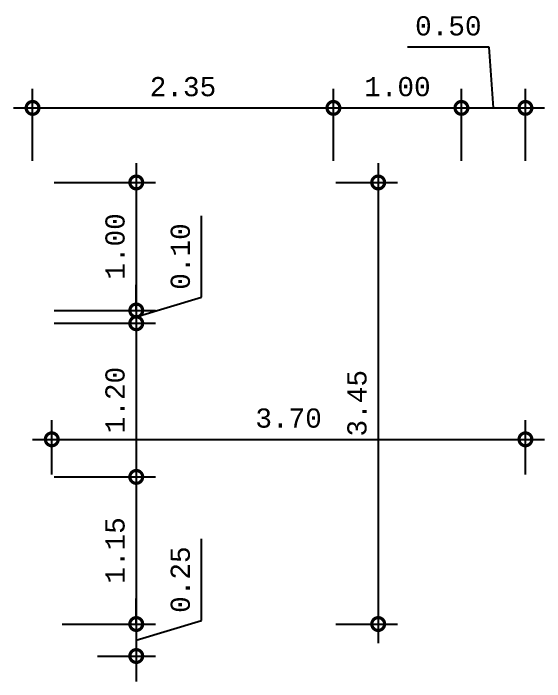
# Model space of a CAD drawing. Header units: inches. Extents: x -9 to 337, y -247 to 209.
# Drawn here: x 5.42 to 9.57, y 15.73 to 20.95 of the extents above; entities that cross this region are included whole.
import ezdxf

# ---------------------------------------------------------------- set-up
doc = ezdxf.new("R2010")
doc.units = ezdxf.units.IN
doc.header["$MEASUREMENT"] = 0
doc.header["$PDMODE"] = 34
doc.styles.add('MONOTXT4', font='monotxt4.shx')
doc.dimstyles.new('E100', dxfattribs={"dimtxt": 0.15, "dimasz": 0.2, "dimexe": 0.15, "dimexo": 0.02, "dimgap": 0.09, "dimtad": 1, "dimzin": 0, "dimdsep": 46, "dimtxsty": 'MONOTXT4', "dimblk": 'DOTSMALL', "dimcen": 0.01, "dimdle": 0.15, "dimclrd": 1, "dimclre": 1, "dimclrt": 2, "dimadec": 0, "dimazin": 0, "dimtfac": 1, "dimtofl": 0, "dimtmove": 1, "dimatfit": 1, "dimldrblk": 'OPEN90', "dimfxl": 1, "dimtolj": 1, "dimtzin": 0, "dimarcsym": 0})

# ---------------------------------------------------------------- blocks, each defined once
blk = doc.blocks.new('_DotSmall')
at = {"color": 0, "linetype": 'ByBlock', "const_width": 0.5}
blk.add_lwpolyline([(-0.0625, 0, 1), (0.0625, 0, 1)], format="xyb", close=True, dxfattribs=at)
blk = doc.blocks.new('*D79')
at = {"color": 1, "lineweight": -2, "transparency": 16777216}
for p, q in [((5.5656, 19.7946), (5.5656, 20.3571)), ((7.9156, 19.7946), (7.9156, 20.3571)), ((5.4156, 20.2071), (8.0656, 20.2071))]:
    blk.add_line(p, q, dxfattribs=at)
at = {"layer": 'DEFPOINTS', "color": 0, "transparency": 16777216}
for p in [(7.9156, 20.2071), (5.5656, 19.7746), (7.9156, 19.7746)]:
    blk.add_point(p, dxfattribs=at)
at = {"color": 1, "lineweight": -2, "transparency": 16777216, "xscale": 0.2, "yscale": 0.2, "zscale": 0.2, "rotation": 180}
blk.add_blockref('_DotSmall', (5.5656, 20.2071), dxfattribs=at)
at = {"color": 1, "lineweight": -2, "transparency": 16777216, "xscale": 0.2, "yscale": 0.2, "zscale": 0.2}
blk.add_blockref('_DotSmall', (7.9156, 20.2071), dxfattribs=at)
at = {"color": 2, "transparency": 16777216, "insert": (6.7406, 20.3721), "char_height": 0.15, "attachment_point": 5, "style": 'MONOTXT4'}
blk.add_mtext('\\A1;2.35', dxfattribs=at)
blk = doc.blocks.new('_Open90')
at = {"color": 0, "linetype": 'ByBlock', "lineweight": -2}
for p, q in [((-0.5, 0.5), (0, 0)), ((0, 0), (-1, 0)), ((0, 0), (-0.5, -0.5))]:
    blk.add_line(p, q, dxfattribs=at)
blk = doc.blocks.new('*D80')
at = {"color": 1, "lineweight": -2, "transparency": 16777216}
for p, q in [((7.9156, 19.7946), (7.9156, 20.3571)), ((8.9156, 19.7946), (8.9156, 20.3571)), ((7.7656, 20.2071), (9.0656, 20.2071))]:
    blk.add_line(p, q, dxfattribs=at)
at = {"layer": 'DEFPOINTS', "color": 0, "transparency": 16777216}
for p in [(8.9156, 20.2071), (7.9156, 19.7746), (8.9156, 19.7746)]:
    blk.add_point(p, dxfattribs=at)
at = {"color": 1, "lineweight": -2, "transparency": 16777216, "xscale": 0.2, "yscale": 0.2, "zscale": 0.2, "rotation": 180}
blk.add_blockref('_DotSmall', (7.9156, 20.2071), dxfattribs=at)
at = {"color": 1, "lineweight": -2, "transparency": 16777216, "xscale": 0.2, "yscale": 0.2, "zscale": 0.2}
blk.add_blockref('_DotSmall', (8.9156, 20.2071), dxfattribs=at)
at = {"color": 2, "transparency": 16777216, "insert": (8.4156, 20.3721), "char_height": 0.15, "attachment_point": 5, "style": 'MONOTXT4'}
blk.add_mtext('\\A1;1.00', dxfattribs=at)
blk = doc.blocks.new('*D81')
at = {"color": 1, "lineweight": -2, "transparency": 16777216}
for p, q in [((9.1319, 20.682), (8.4947, 20.682)), ((9.1656, 20.2071), (9.1319, 20.682)), ((8.9156, 19.7946), (8.9156, 20.3571)), ((9.4156, 19.7946), (9.4156, 20.3571)), ((8.7656, 20.2071), (9.5656, 20.2071))]:
    blk.add_line(p, q, dxfattribs=at)
at = {"layer": 'DEFPOINTS', "color": 0, "transparency": 16777216}
for p in [(9.4156, 20.2071), (8.9156, 19.7746), (9.4156, 19.7746)]:
    blk.add_point(p, dxfattribs=at)
at = {"color": 1, "lineweight": -2, "transparency": 16777216, "xscale": 0.2, "yscale": 0.2, "zscale": 0.2, "rotation": 180}
blk.add_blockref('_DotSmall', (8.9156, 20.2071), dxfattribs=at)
at = {"color": 1, "lineweight": -2, "transparency": 16777216, "xscale": 0.2, "yscale": 0.2, "zscale": 0.2}
blk.add_blockref('_DotSmall', (9.4156, 20.2071), dxfattribs=at)
at = {"color": 2, "transparency": 16777216, "insert": (8.8133, 20.847), "char_height": 0.15, "attachment_point": 5, "style": 'MONOTXT4'}
blk.add_mtext('\\A1;0.50', dxfattribs=at)
blk = doc.blocks.new('*D82')
at = {"color": 1, "lineweight": -2, "transparency": 16777216}
for p, q in [((6.3756, 19.7746), (6.3756, 18.4746)), ((5.7356, 19.6246), (6.5256, 19.6246)), ((5.7356, 18.6246), (6.5256, 18.6246))]:
    blk.add_line(p, q, dxfattribs=at)
at = {"layer": 'DEFPOINTS', "color": 0, "transparency": 16777216}
for p in [(5.7156, 19.6246), (5.7156, 18.6246), (6.3756, 18.6246)]:
    blk.add_point(p, dxfattribs=at)
at = {"color": 1, "lineweight": -2, "transparency": 16777216, "xscale": 0.2, "yscale": 0.2, "zscale": 0.2}
for p, rotation in [((6.3756, 19.6246), 90), ((6.3756, 18.6246), 270)]:
    blk.add_blockref('_DotSmall', p, dxfattribs=dict(at, rotation=rotation))
at = {"color": 2, "transparency": 16777216, "insert": (6.2106, 19.1246), "char_height": 0.15, "attachment_point": 5, "rotation": 90, "style": 'MONOTXT4'}
blk.add_mtext('\\A1;1.00', dxfattribs=at)
blk = doc.blocks.new('*D83')
at = {"color": 1, "lineweight": -2, "transparency": 16777216}
for p, q in [((6.8856, 18.7276), (6.8856, 19.3647)), ((6.3756, 18.6246), (6.3756, 18.8246)), ((6.3756, 18.5746), (6.8856, 18.7276)), ((5.7356, 18.6246), (6.5256, 18.6246)), ((6.3756, 18.6246), (6.3756, 18.5246)), ((5.7356, 18.5246), (6.5256, 18.5246)), ((6.3756, 18.5246), (6.3756, 18.3246))]:
    blk.add_line(p, q, dxfattribs=at)
at = {"layer": 'DEFPOINTS', "color": 0, "transparency": 16777216}
for p in [(5.7156, 18.6246), (5.7156, 18.5246), (6.3756, 18.5246)]:
    blk.add_point(p, dxfattribs=at)
at = {"color": 1, "lineweight": -2, "transparency": 16777216, "xscale": 0.2, "yscale": 0.2, "zscale": 0.2}
for p, rotation in [((6.3756, 18.6246), 270), ((6.3756, 18.5246), 90)]:
    blk.add_blockref('_DotSmall', p, dxfattribs=dict(at, rotation=rotation))
at = {"color": 2, "transparency": 16777216, "insert": (6.7206, 19.0461), "char_height": 0.15, "attachment_point": 5, "rotation": 90, "style": 'MONOTXT4'}
blk.add_mtext('\\A1;0.10', dxfattribs=at)
blk = doc.blocks.new('*D84')
at = {"color": 1, "lineweight": -2, "transparency": 16777216}
for p, q in [((6.3756, 18.6746), (6.3756, 17.1746)), ((5.7356, 18.5246), (6.5256, 18.5246)), ((5.7356, 17.3246), (6.5256, 17.3246))]:
    blk.add_line(p, q, dxfattribs=at)
at = {"layer": 'DEFPOINTS', "color": 0, "transparency": 16777216}
for p in [(5.7156, 18.5246), (5.7156, 17.3246), (6.3756, 17.3246)]:
    blk.add_point(p, dxfattribs=at)
at = {"color": 1, "lineweight": -2, "transparency": 16777216, "xscale": 0.2, "yscale": 0.2, "zscale": 0.2}
for p, rotation in [((6.3756, 18.5246), 90), ((6.3756, 17.3246), 270)]:
    blk.add_blockref('_DotSmall', p, dxfattribs=dict(at, rotation=rotation))
at = {"color": 2, "transparency": 16777216, "insert": (6.2106, 17.9246), "char_height": 0.15, "attachment_point": 5, "rotation": 90, "style": 'MONOTXT4'}
blk.add_mtext('\\A1;1.20', dxfattribs=at)
blk = doc.blocks.new('*D85')
at = {"color": 1, "lineweight": -2, "transparency": 16777216}
for p, q in [((6.3756, 17.4746), (6.3756, 16.0256)), ((5.7356, 17.3246), (6.5256, 17.3246)), ((5.7981, 16.1756), (6.5256, 16.1756))]:
    blk.add_line(p, q, dxfattribs=at)
at = {"layer": 'DEFPOINTS', "color": 0, "transparency": 16777216}
for p in [(5.7156, 17.3246), (5.7781, 16.1756), (6.3756, 16.1756)]:
    blk.add_point(p, dxfattribs=at)
at = {"color": 1, "lineweight": -2, "transparency": 16777216, "xscale": 0.2, "yscale": 0.2, "zscale": 0.2}
for p, rotation in [((6.3756, 17.3246), 90), ((6.3756, 16.1756), 270)]:
    blk.add_blockref('_DotSmall', p, dxfattribs=dict(at, rotation=rotation))
at = {"color": 2, "transparency": 16777216, "insert": (6.2106, 16.7501), "char_height": 0.15, "attachment_point": 5, "rotation": 90, "style": 'MONOTXT4'}
blk.add_mtext('\\A1;1.15', dxfattribs=at)
blk = doc.blocks.new('*D86')
at = {"color": 1, "lineweight": -2, "transparency": 16777216}
for p, q in [((6.8856, 16.2036), (6.8856, 16.8407)), ((6.3756, 16.1756), (6.3756, 16.3756)), ((6.3756, 16.0506), (6.8856, 16.2036)), ((5.7981, 16.1756), (6.5256, 16.1756)), ((6.3756, 16.1756), (6.3756, 15.9256)), ((6.0723, 15.9256), (6.5256, 15.9256)), ((6.3756, 15.9256), (6.3756, 15.7256))]:
    blk.add_line(p, q, dxfattribs=at)
at = {"layer": 'DEFPOINTS', "color": 0, "transparency": 16777216}
for p in [(5.7781, 16.1756), (6.0523, 15.9256), (6.3756, 15.9256)]:
    blk.add_point(p, dxfattribs=at)
at = {"color": 1, "lineweight": -2, "transparency": 16777216, "xscale": 0.2, "yscale": 0.2, "zscale": 0.2}
for p, rotation in [((6.3756, 16.1756), 270), ((6.3756, 15.9256), 90)]:
    blk.add_blockref('_DotSmall', p, dxfattribs=dict(at, rotation=rotation))
at = {"color": 2, "transparency": 16777216, "insert": (6.7206, 16.5222), "char_height": 0.15, "attachment_point": 5, "rotation": 90, "style": 'MONOTXT4'}
blk.add_mtext('\\A1;0.25', dxfattribs=at)
blk = doc.blocks.new('*D87')
at = {"color": 1, "lineweight": -2, "transparency": 16777216}
for p, q in [((5.7156, 17.3446), (5.7156, 17.7682)), ((9.4156, 17.3446), (9.4156, 17.7682)), ((5.5656, 17.6182), (9.5656, 17.6182))]:
    blk.add_line(p, q, dxfattribs=at)
at = {"layer": 'DEFPOINTS', "color": 0, "transparency": 16777216}
for p in [(9.4156, 17.6182), (5.7156, 17.3246), (9.4156, 17.3246)]:
    blk.add_point(p, dxfattribs=at)
at = {"color": 1, "lineweight": -2, "transparency": 16777216, "xscale": 0.2, "yscale": 0.2, "zscale": 0.2, "rotation": 180}
blk.add_blockref('_DotSmall', (5.7156, 17.6182), dxfattribs=at)
at = {"color": 1, "lineweight": -2, "transparency": 16777216, "xscale": 0.2, "yscale": 0.2, "zscale": 0.2}
blk.add_blockref('_DotSmall', (9.4156, 17.6182), dxfattribs=at)
at = {"color": 2, "transparency": 16777216, "insert": (7.5656, 17.7832), "char_height": 0.15, "attachment_point": 5, "style": 'MONOTXT4'}
blk.add_mtext('\\A1;3.70', dxfattribs=at)
blk = doc.blocks.new('*D88')
at = {"color": 1, "lineweight": -2, "transparency": 16777216}
for p, q in [((8.2655, 19.7746), (8.2655, 16.0256)), ((7.9356, 19.6246), (8.4155, 19.6246)), ((7.9356, 16.1756), (8.4155, 16.1756))]:
    blk.add_line(p, q, dxfattribs=at)
at = {"layer": 'DEFPOINTS', "color": 0, "transparency": 16777216}
for p in [(7.9156, 19.6246), (7.9156, 16.1756), (8.2655, 16.1756)]:
    blk.add_point(p, dxfattribs=at)
at = {"color": 1, "lineweight": -2, "transparency": 16777216, "xscale": 0.2, "yscale": 0.2, "zscale": 0.2}
for p, rotation in [((8.2655, 19.6246), 90), ((8.2655, 16.1756), 270)]:
    blk.add_blockref('_DotSmall', p, dxfattribs=dict(at, rotation=rotation))
at = {"color": 2, "transparency": 16777216, "insert": (8.1005, 17.9001), "char_height": 0.15, "attachment_point": 5, "rotation": 90, "style": 'MONOTXT4'}
blk.add_mtext('\\A1;3.45', dxfattribs=at)

msp = doc.modelspace()

# ---------------------------------------------------------------- dimensions: what is measured, and where the dimension line sits
dim = msp.add_linear_dim(base=(9.4156, 20.2071), p1=(8.9156, 19.7746), p2=(9.4156, 19.7746), dimstyle='E100')
dim.commit()
dim.dimension.update_dxf_attribs({"geometry": '*D81', "text_midpoint": (9.0419, 20.682), "dimtype": 160})
for base, p1, p2, picture, middle in [((7.9156, 20.2071), (5.5656, 19.7746), (7.9156, 19.7746), '*D79', (6.7406, 20.3721)), ((8.9156, 20.2071), (7.9156, 19.7746), (8.9156, 19.7746), '*D80', (8.4156, 20.3721)), ((9.4156, 17.6182), (5.7156, 17.3246), (9.4156, 17.3246), '*D87', (7.5656, 17.7832))]:
    dim = msp.add_linear_dim(base=base, p1=p1, p2=p2, dimstyle='E100')
    dim.commit()
    dim.dimension.update_dxf_attribs({"geometry": picture, "text_midpoint": middle})
for base, p1, p2, picture, middle in [((6.3756, 18.6246), (5.7156, 19.6246), (5.7156, 18.6246), '*D82', (6.2106, 19.1246)), ((8.2655, 16.1756), (7.9156, 19.6246), (7.9156, 16.1756), '*D88', (8.1005, 17.9001)), ((6.3756, 18.5246), (5.7156, 18.6246), (5.7156, 18.5246), '*D83', (6.7206, 18.8176)), ((6.3756, 17.3246), (5.7156, 18.5246), (5.7156, 17.3246), '*D84', (6.2106, 17.9246)), ((6.3756, 16.1756), (5.7156, 17.3246), (5.7781, 16.1756), '*D85', (6.2106, 16.7501)), ((6.3756, 15.9256), (5.7781, 16.1756), (6.0523, 15.9256), '*D86', (6.7206, 16.2936))]:
    dim = msp.add_linear_dim(base=base, p1=p1, p2=p2, angle=90, dimstyle='E100')
    dim.commit()
    dim.dimension.update_dxf_attribs({"geometry": picture, "text_midpoint": middle})

doc.saveas('drawing.dxf')
